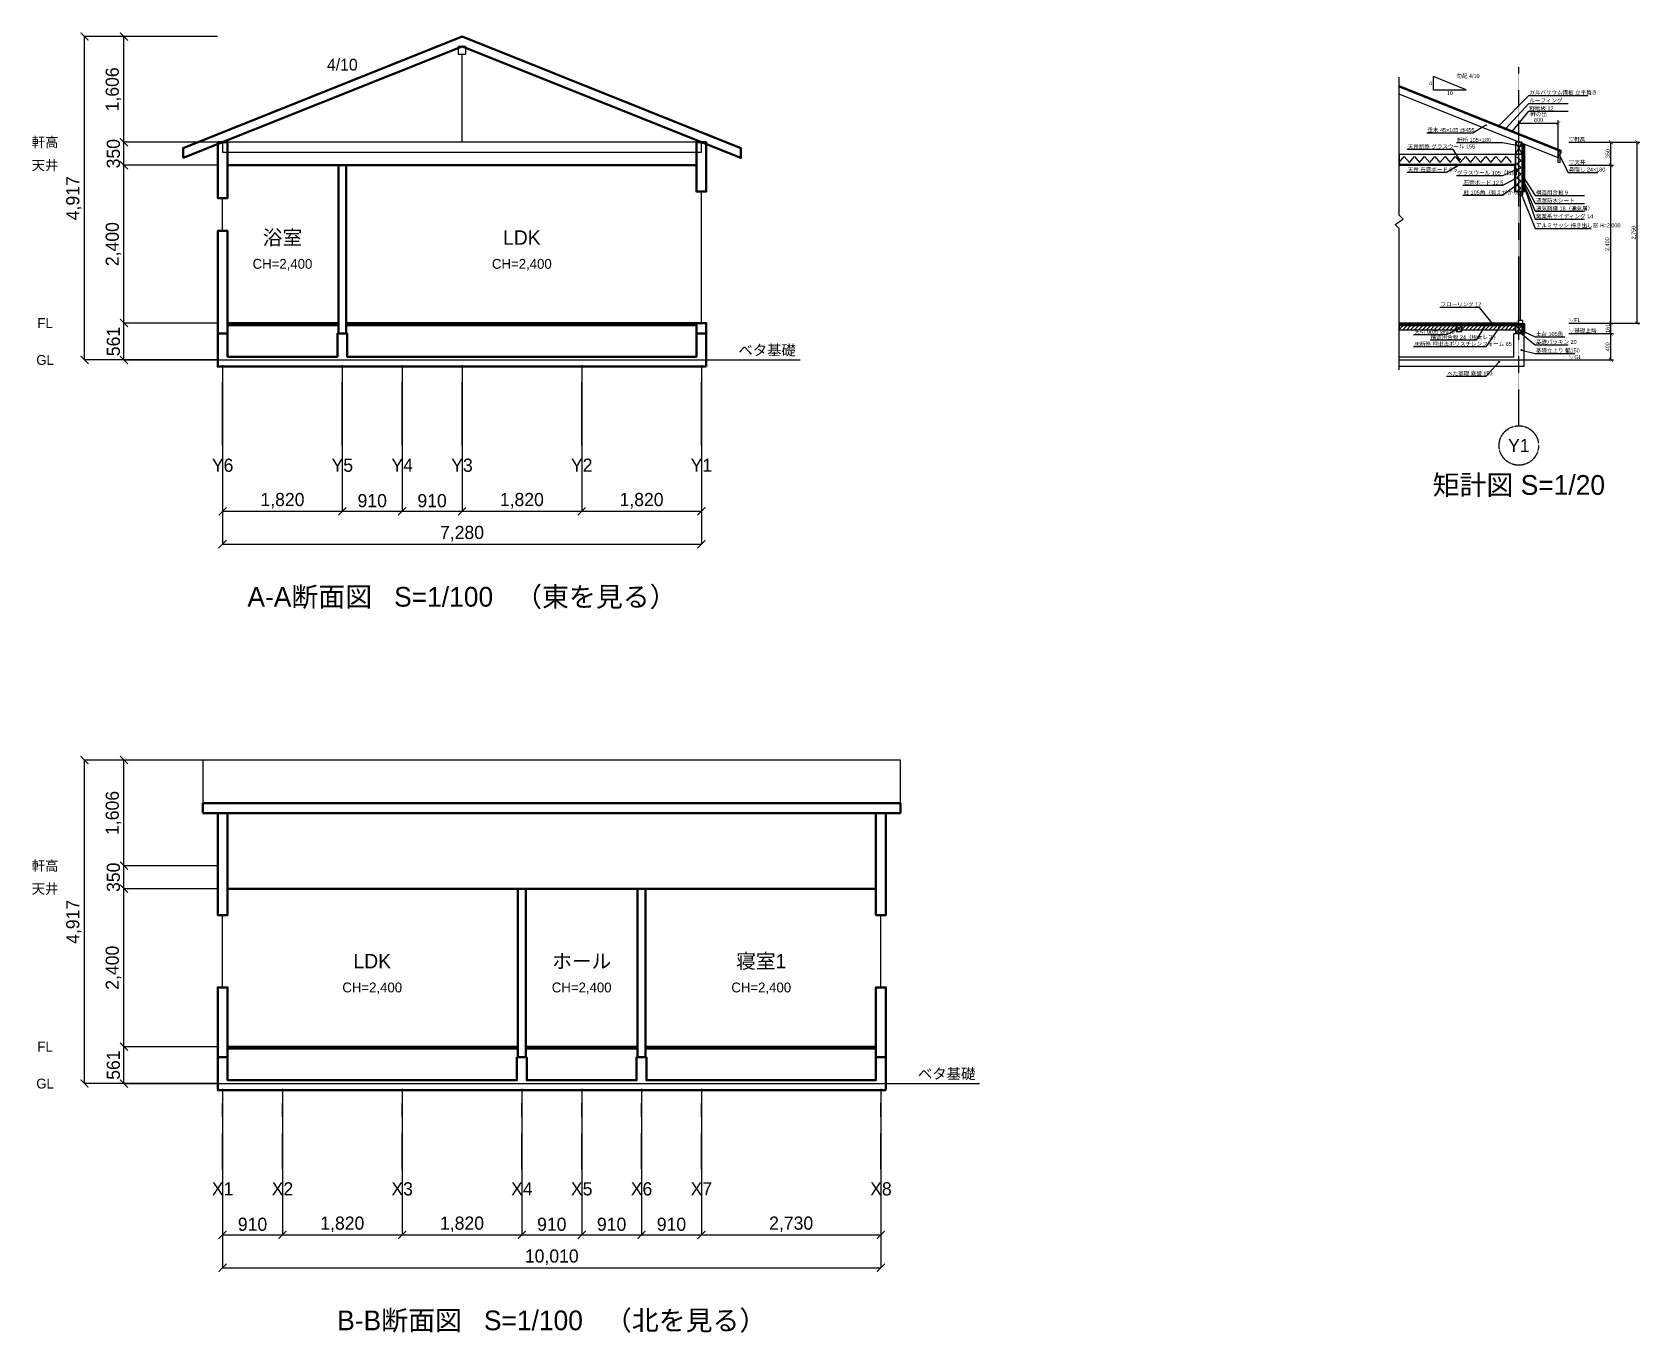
# Model space of a CAD drawing. Header units: millimetres. Extents: x -2900 to 51840, y -25289 to 10180.
# Drawn here: x 27394 to 51840, y -25289 to -5517 of the extents above; entities that cross this region are included whole.
import ezdxf
from ezdxf.enums import TextEntityAlignment as Align

# ---------------------------------------------------------------- set-up
doc = ezdxf.new("R2010")
doc.units = ezdxf.units.MM
doc.linetypes.add('CENTER', pattern=[5.08, 3.175, -0.635, 0.635, -0.635])
for name, color, linetype in [('DIM', 2, 'CONTINUOUS'), ('GRID', 1, 'CENTER'), ('KANA_CUT', 7, 'CONTINUOUS'), ('KANA_INS', 4, 'CONTINUOUS'), ('KANA_VIEW', 8, 'CONTINUOUS'), ('SECT', 7, 'CONTINUOUS'), ('SECT_VIEW', 8, 'CONTINUOUS'), ('TEXT', 7, 'CONTINUOUS')]:
    doc.layers.add(name, color=color, linetype=linetype)
doc.styles.add('kst32b', font='kst32b.lff')
doc.styles.add('OpenSansCondensed-Light', font='OpenSansCondensed-Light.ttf')
doc.dimstyles.new('EZDXF', dxfattribs={"dimtxt": 0.25, "dimasz": 0.175, "dimexe": 0.375, "dimexo": 0.125, "dimgap": 0.1, "dimtad": 1, "dimlfac": 100, "dimzin": 12, "dimdsep": 46, "dimtxsty": 'OpenSansCondensed-Light', "dimblk": 'ARCHTICK', "dimcen": 2.5, "dimazin": 3, "dimtfac": 0.5, "dimtmove": 2, "dimatfit": 3})

# ---------------------------------------------------------------- blocks, each defined once
blk = doc.blocks.new('_ARCHTICK')
at = {"color": 0, "linetype": 'BYBLOCK', "const_width": 0.15}
blk.add_lwpolyline([(-0.5, -0.5), (0.5, 0.5)], dxfattribs=at)
blk = doc.blocks.new('*D84')
for p, q in [((50760, -9939), (51440, -9939)), ((51400, -10100), (51400, -9939)), ((50760, -10100), (51440, -10100))]:
    blk.add_line(p, q)
at = {"layer": 'Defpoints'}
for p in [(50730, -9939), (50730, -10100), (51400, -10100)]:
    blk.add_point(p, dxfattribs=at)
at = {"layer": 'DIM', "xscale": 60, "yscale": 60}
for p, rotation in [((51400, -9939), 90), ((51400, -10100), 270)]:
    blk.add_blockref('_ARCHTICK', p, dxfattribs=dict(at, rotation=rotation))
at = {"layer": 'DIM', "insert": (51350, -10019.5), "char_height": 60, "attachment_point": 5, "rotation": 90, "style": 'kst32b'}
blk.add_mtext('161', dxfattribs=at)

msp = doc.modelspace()

# ---------------------------------------------------------------- linework, layer by layer
at = {"layer": 'DIM'}
for p, q in [((48700, -6392.987), (48700, -6192.987)), ((49200, -6392.987), (48700, -6192.987)), ((48700, -6392.987), (49200, -6392.987))]:
    msp.add_line(p, q, dxfattribs=at)
at = {"layer": 'GRID'}
for p, q in [((50000, -11500), (50000, -6050)), ((30290, -11800), (30290, -10800)), ((32110, -11800), (32110, -10800)), ((33020, -11800), (33020, -10800)), ((33930, -11800), (33930, -10800)), ((35750, -11800), (35750, -10800)), ((37570, -11800), (37570, -10800)), ((30290, -22800), (30290, -21800)), ((31200, -22800), (31200, -21800)), ((33020, -22800), (33020, -21800)), ((34840, -22800), (34840, -21800)), ((35750, -22800), (35750, -21800)), ((36660, -22800), (36660, -21800)), ((37570, -22800), (37570, -21800)), ((40300, -22800), (40300, -21800))]:
    msp.add_line(p, q, dxfattribs=at)
msp.add_circle((50000, -11800), 300, dxfattribs=at)
at = {"layer": 'KANA_CUT'}
for p, q in [((49947.5, -7369), (50052.5, -7189)), ((49947.5, -7189), (50052.5, -7369)), ((49045, -10065), (49135, -9975)), ((49045, -9975), (49135, -10065)), ((49947.5, -10080), (50052.5, -9975)), ((49947.5, -9975), (50052.5, -10080))]:
    msp.add_line(p, q, dxfattribs=at)
msp.add_lwpolyline([(48180, -6326.987), (50640, -7310.987), (50640, -7358.987)], dxfattribs=at)
for points in [[(50624, -7325.511), (48180, -6347.912), (48180, -6334.987), (50624, -7312.587)], [(50600, -7429), (48180, -6461), (48180, -6347.912), (50600, -7315.912)], [(49947.5, -7369), (50052.5, -7369), (50052.5, -7189), (49947.5, -7189)], [(50052.5, -7939), (50061.5, -7939), (50061.5, -7213.6), (50052.5, -7213.6)], [(50079.5, -7939), (50093.5, -7939), (50093.5, -7226.4), (50079.5, -7226.4)], [(50600, -7315.912), (50624, -7325.511), (50624, -7505.511), (50600, -7495.912)], [(48180, -7539), (49935, -7539), (49935, -7529.5), (48180, -7529.5)], [(49935, -7939), (49947.5, -7939), (49947.5, -7529.5), (49935, -7529.5)], [(49991.5, -7989), (50061.5, -7989), (50061.5, -7939), (49991.5, -7939)], [(48180, -9951), (49991.5, -9951), (49991.5, -9939), (48180, -9939)], [(48180, -9975), (50052.5, -9975), (50052.5, -9951), (48180, -9951)], [(49045, -10065), (49135, -10065), (49135, -9975), (49045, -9975)], [(49947.5, -10080), (50052.5, -10080), (50052.5, -9975), (49947.5, -9975)], [(49991.5, -9951), (50061.5, -9951), (50061.5, -9899), (49991.5, -9899)], [(50052.5, -10080), (50061.5, -10080), (50061.5, -9951), (50052.5, -9951)], [(50079.5, -10100), (50093.5, -10100), (50093.5, -9951), (50079.5, -9951)], [(50075, -10100), (50075, -10600), (48180, -10600), (48180, -10450), (49925, -10450), (49925, -10100)], [(49947.5, -10100), (50052.5, -10100), (50052.5, -10080), (49947.5, -10080)]]:
    msp.add_lwpolyline(points, close=True, dxfattribs=at)
at = {"layer": 'KANA_INS'}
for p, q in [((48180, -10035), (48240, -9975)), ((48235, -10040), (48300, -9975)), ((48295, -10040), (48360, -9975)), ((48355, -10040), (48420, -9975)), ((48415, -10040), (48480, -9975)), ((48475, -10040), (48540, -9975)), ((48535, -10040), (48600, -9975)), ((48595, -10040), (48660, -9975)), ((48655, -10040), (48720, -9975)), ((48715, -10040), (48780, -9975)), ((48775, -10040), (48840, -9975)), ((48835, -10040), (48900, -9975)), ((48895, -10040), (48960, -9975)), ((48955, -10040), (49020, -9975)), ((49015, -10040), (49045, -10010)), ((49135, -10035), (49195, -9975)), ((49190, -10040), (49255, -9975)), ((49250, -10040), (49315, -9975)), ((49310, -10040), (49375, -9975)), ((49370, -10040), (49435, -9975)), ((49430, -10040), (49495, -9975)), ((49490, -10040), (49555, -9975)), ((49550, -10040), (49615, -9975)), ((49610, -10040), (49675, -9975)), ((49670, -10040), (49735, -9975)), ((49730, -10040), (49795, -9975)), ((49790, -10040), (49855, -9975)), ((49850, -10040), (49915, -9975)), ((49910, -10040), (49947.5, -10002.5))]:
    msp.add_line(p, q, dxfattribs=at)
for points in [[(48180, -7529.5), (49947.5, -7529.5), (49947.5, -7374.5), (48180, -7374.5)], [(49947.5, -7939), (50052.5, -7939), (50052.5, -7369), (49947.5, -7369)], [(48180, -10040), (49045, -10040), (49045, -9975), (48180, -9975)], [(49135, -10040), (49947.5, -10040), (49947.5, -9975), (49135, -9975)]]:
    msp.add_lwpolyline(points, close=True, dxfattribs=at)
for points in [[(48180, -7498.5), (48257.5, -7405.5), (48335, -7498.5), (48412.5, -7405.5), (48490, -7498.5), (48567.5, -7405.5), (48645, -7498.5), (48722.5, -7405.5), (48800, -7498.5), (48877.5, -7405.5), (48955, -7498.5), (49032.5, -7405.5), (49110, -7498.5), (49187.5, -7405.5), (49265, -7498.5), (49342.5, -7405.5), (49420, -7498.5), (49497.5, -7405.5), (49575, -7498.5), (49652.5, -7405.5), (49730, -7498.5), (49807.5, -7405.5), (49885, -7498.5)], [(49968.5, -7939), (50031.5, -7886.5), (49968.5, -7834), (50031.5, -7781.5), (49968.5, -7729), (50031.5, -7676.5), (49968.5, -7624), (50031.5, -7571.5), (49968.5, -7519), (50031.5, -7466.5), (49968.5, -7414)]]:
    msp.add_lwpolyline(points, dxfattribs=at)
at = {"layer": 'KANA_VIEW'}
for p, q in [((50624, -7309.587), (48180, -6331.987)), ((50061.5, -7939), (50061.5, -7213.6)), ((50026.5, -9899), (50026.5, -7989)), ((50061.5, -10080), (50061.5, -9951)), ((48180, -10500), (51150, -10500))]:
    msp.add_line(p, q, dxfattribs=at)
msp.add_lwpolyline([(48180, -10650), (48180, -8500), (48120, -8440), (48240, -8360), (48180, -8300), (48180, -6200)], dxfattribs=at)
for points in [[(50061.5, -7939), (50079.5, -7939), (50079.5, -7220.8), (50061.5, -7220.8)], [(49947.5, -7939), (50052.5, -7939), (50052.5, -7369), (49947.5, -7369)], [(50061.5, -10100), (50079.5, -10100), (50079.5, -9951), (50061.5, -9951)]]:
    msp.add_lwpolyline(points, close=True, dxfattribs=at)
at = {"layer": 'SECT', "lineweight": 50}
for p, q in [((30365, -7539), (32050, -7539)), ((32170, -7539), (37495, -7539)), ((30365, -18539), (34780, -18539)), ((34900, -18539), (36600, -18539)), ((36720, -18539), (40225, -18539))]:
    msp.add_line(p, q, dxfattribs=at)
for points in [[(29690, -7429), (33930, -5733), (38170, -7429), (38170, -7279), (33930, -5583), (29690, -7279)], [(30215, -7189), (30365, -7189), (30365, -8039), (30215, -8039)], [(37495, -7189), (37645, -7189), (37645, -7939), (37495, -7939)], [(32170, -10100), (32170, -7539), (32050, -7539), (32050, -10100)], [(30365, -10100), (30215, -10100), (30215, -8539), (30365, -8539)], [(30365, -9969), (32050, -9969), (32050, -9939), (30365, -9939)], [(32170, -9969), (37495, -9969), (37495, -9939), (32170, -9939)], [(37645, -10100), (37495, -10100), (37495, -9939), (37645, -9939)], [(37645, -10600), (37495, -10600), (32185, -10600), (32035, -10600), (30365, -10600), (30215, -10600), (30215, -10450), (30215, -10100), (30365, -10100), (30365, -10450), (32035, -10450), (32035, -10100), (32185, -10100), (32185, -10450), (37495, -10450), (37495, -10100), (37645, -10100), (37645, -10450)], [(29990, -17389), (40600, -17389), (40600, -17239), (29990, -17239)], [(30215, -17389), (30365, -17389), (30365, -18939), (30215, -18939)], [(40225, -17389), (40375, -17389), (40375, -18939), (40225, -18939)], [(34900, -21100), (34900, -18539), (34780, -18539), (34780, -21100)], [(36720, -21100), (36720, -18539), (36600, -18539), (36600, -21100)], [(30365, -21100), (30215, -21100), (30215, -20039), (30365, -20039)], [(40375, -21100), (40225, -21100), (40225, -20039), (40375, -20039)], [(30365, -20969), (34780, -20969), (34780, -20939), (30365, -20939)], [(34900, -20969), (36600, -20969), (36600, -20939), (34900, -20939)], [(36720, -20969), (40225, -20969), (40225, -20939), (36720, -20939)], [(40375, -21600), (40225, -21600), (36735, -21600), (36585, -21600), (34915, -21600), (34765, -21600), (30365, -21600), (30215, -21600), (30215, -21450), (30215, -21100), (30365, -21100), (30365, -21450), (34765, -21450), (34765, -21100), (34915, -21100), (34915, -21450), (36585, -21450), (36585, -21100), (36735, -21100), (36735, -21450), (40225, -21450), (40225, -21100), (40375, -21100), (40375, -21450)]]:
    msp.add_lwpolyline(points, close=True, dxfattribs=at)
at = {"layer": 'SECT_VIEW'}
for p, q in [((33930, -7189), (33930, -5853)), ((30290, -8539), (30290, -8039)), ((37570, -9939), (37570, -7939)), ((28790, -10500), (39070, -10500)), ((30290, -20039), (30290, -18939)), ((40300, -20039), (40300, -18939)), ((28790, -21500), (41800, -21500))]:
    msp.add_line(p, q, dxfattribs=at)
for points in [[(33870, -5853), (33990, -5853), (33990, -5733), (33870, -5733)], [(30290, -7339), (37570, -7339), (37570, -7189), (30290, -7189)], [(29990, -17239), (40600, -17239), (40600, -16583), (29990, -16583)]]:
    msp.add_lwpolyline(points, close=True, dxfattribs=at)
at = {"layer": 'TEXT'}
for p, q in [((49700, -6934.987), (50150, -6480)), ((49800, -6979.987), (50150, -6600)), ((50150, -6480), (51050, -6480)), ((50150, -6600), (50750, -6600)), ((49900, -7028.987), (50150, -6720)), ((50150, -6720), (50750, -6720)), ((49300, -7050), (48600, -7050)), ((49500, -6933), (49300, -7050)), ((49000, -7300), (48300, -7300)), ((49100, -7450), (49000, -7300)), ((49750, -7200), (49050, -7200)), ((50020, -7250), (49750, -7200)), ((49100, -7535), (48900, -7650)), ((50612, -7380), (50750, -7650)), ((48900, -7650), (48300, -7650)), ((49750, -7700), (49050, -7700)), ((49980, -7600), (49750, -7700)), ((49941.25, -7750), (49750, -7850)), ((50057, -7700), (50250, -8000)), ((50061.5, -7760), (50250, -8120)), ((50070.5, -7820), (50250, -8240)), ((50750, -7650), (51200, -7650)), ((49750, -7850), (49150, -7850)), ((49750, -8000), (49150, -8000)), ((49960, -7850), (49750, -8000)), ((50030, -7960), (50250, -8500)), ((50086.5, -7880), (50250, -8360)), ((50250, -8000), (51000, -8000)), ((50250, -8120), (51000, -8120)), ((50250, -8240), (51000, -8240)), ((50250, -8360), (51000, -8360)), ((50250, -8500), (51100, -8500)), ((49400, -9700), (48800, -9700)), ((49600, -9945), (49400, -9700)), ((49090, -10020), (48900, -10120)), ((49500, -9963), (49350, -10200)), ((49700, -10008), (49500, -10300)), ((48900, -10120), (48400, -10120)), ((49350, -10200), (48650, -10200)), ((50000, -10030), (50250, -10150)), ((50030, -10090), (50250, -10270)), ((50250, -10150), (50700, -10150)), ((49500, -10300), (48400, -10300)), ((50040, -10350), (50250, -10400)), ((50250, -10270), (50750, -10270)), ((50250, -10400), (50850, -10400)), ((49500, -10750), (48900, -10750)), ((49700, -10530), (49500, -10750))]:
    msp.add_line(p, q, dxfattribs=at)
for centre in [(49500, -6933), (49700, -6934.987), (49800, -6979.987), (49900, -7028.987), (50020, -7250), (49100, -7450), (49100, -7535), (50612, -7380), (49941.25, -7750), (49980, -7600), (50057, -7700), (50061.5, -7760), (50070.5, -7820), (49960, -7850), (50030, -7960), (50086.5, -7880), (49090, -10020), (49500, -9963), (49600, -9945), (49700, -10008), (50000, -10030), (50030, -10090), (50040, -10350), (49700, -10530)]:
    msp.add_circle(centre, 8, dxfattribs=at)

# ---------------------------------------------------------------- texts
at = {"layer": 'GRID', "style": 'kst32b'}
for s, p in [('Y1', (50000, -11800)), ('Y6', (30290, -12100)), ('Y5', (32110, -12100)), ('Y4', (33020, -12100)), ('Y3', (33930, -12100)), ('Y2', (35750, -12100)), ('Y1', (37570, -12100)), ('X1', (30290, -23100)), ('X2', (31200, -23100)), ('X3', (33020, -23100)), ('X4', (34840, -23100)), ('X5', (35750, -23100)), ('X6', (36660, -23100)), ('X7', (37570, -23100)), ('X8', (40300, -23100))]:
    msp.add_text(s, height=200, dxfattribs=at).set_placement(p, align=Align.MIDDLE_CENTER)
at = {"layer": 'TEXT', "style": 'kst32b'}
for s, height, p in [('4/10', 180, (32110, -6011)), ('軒高', 150, (27590, -7189)), ('天井', 150, (27590, -7539)), ('浴室', 220, (31200, -8639)), ('LDK', 220, (34840, -8639)), ('CH=2,400', 150, (31200, -9039)), ('CH=2,400', 150, (34840, -9039)), ('FL', 150, (27590, -9939)), ('ベタ基礎', 160, (38570, -10350)), ('GL', 150, (27590, -10500)), ('矩計図 S=1/20', 300, (50000, -12400)), ('A-A断面図   S=1/100   （東を見る）', 300, (33930, -14100)), ('軒高', 150, (27590, -18189)), ('天井', 150, (27590, -18539)), ('LDK', 220, (32565, -19639)), ('ホール', 220, (35750, -19639)), ('寝室1', 220, (38480, -19639)), ('CH=2,400', 150, (32565, -20039)), ('CH=2,400', 150, (35750, -20039)), ('CH=2,400', 150, (38480, -20039)), ('FL', 150, (27590, -20939)), ('ベタ基礎', 160, (41300, -21350)), ('GL', 150, (27590, -21500)), ('B-B断面図   S=1/100   （北を見る）', 300, (35295, -25100))]:
    msp.add_text(s, height=height, dxfattribs=at).set_placement(p, align=Align.MIDDLE_CENTER)
msp.add_text('4', height=60, dxfattribs=at).set_placement((48680, -6292.987), align=Align.MIDDLE_RIGHT)
for s, p in [('勾配 4/10', (49050, -6212.987)), ('ルーフィング', (50160, -6585)), ('ガルバリウム鋼板 立平葺き', (50160, -6465)), ('野地板 12', (50160, -6705)), ('垂木 45×105 @455', (48610, -7035)), ('天井断熱 グラスウール 155', (48310, -7285)), ('軒桁 105×180', (49060, -7185)), ('▽軒高', (50760, -7174)), ('天井 石膏ボード 9.5', (48310, -7635)), ('▽天井', (50760, -7524)), ('鼻隠し 24×180', (50760, -7635)), ('グラスウール 105（柱間）', (49060, -7685)), ('石膏ボード 12.5', (49160, -7835)), ('柱 105角（見えがかり）', (49160, -7985)), ('構造用合板 9', (50260, -7985)), ('透湿防水シート', (50260, -8105)), ('通気胴縁 18（通気層）', (50260, -8225)), ('窯業系サイディング 14', (50260, -8345)), ('アルミサッシ 掃き出し窓 H=2,000', (50260, -8485)), ('フローリング 12', (48810, -9685)), ('▽FL', (50760, -9924)), ('▽基礎上端', (50760, -10085)), ('床断熱 押出法ポリスチレンフォーム 65', (48410, -10285)), ('大引 90角 @910', (48410, -10105)), ('構造用合板 24（根太レス）', (48660, -10185)), ('基礎パッキン 20', (50260, -10255)), ('土台 105角', (50260, -10135)), ('基礎立上り 幅150', (50260, -10385)), ('▽GL', (50760, -10485)), ('べた基礎 底盤 150', (48910, -10735))]:
    msp.add_text(s, height=60, dxfattribs=at).set_placement(p)
for s, p in [('10', (48950, -6472.987)), ('軒の出', (50300, -6795))]:
    msp.add_text(s, height=60, dxfattribs=at).set_placement(p, align=Align.CENTER)

# ---------------------------------------------------------------- dimensions: what is measured, and where the dimension line sits
at = {"layer": 'DIM'}
for base, p1, p2, text, override in [((28190, -10500), (30290, -10500), (30290, -5583), '4,917', {"dimtxt": 200, "dimasz": 120, "dimexo": 80, "dimgap": 60, "dimtad": 1, "dimdec": 0, "dimtxsty": 'kst32b'}), ((28790, -7189), (30290, -7189), (30290, -5583), '1,606', {"dimtxt": 200, "dimasz": 120, "dimexo": 80, "dimgap": 60, "dimtad": 1, "dimdec": 0, "dimtxsty": 'kst32b'}), ((28790, -7539), (30290, -7539), (30290, -7189), '350', {"dimtxt": 200, "dimasz": 120, "dimexo": 80, "dimgap": 60, "dimtad": 1, "dimdec": 0, "dimtxsty": 'kst32b'}), ((51400, -7539), (50730, -7539), (50730, -7189), '350', {"dimtxt": 60, "dimasz": 60, "dimexe": 40, "dimexo": 30, "dimgap": 20, "dimtad": 1, "dimdec": 0, "dimtxsty": 'kst32b'}), ((51800, -9939), (50730, -9939), (50730, -7189), '2,750', {"dimtxt": 60, "dimasz": 60, "dimexe": 40, "dimexo": 30, "dimgap": 20, "dimtad": 1, "dimdec": 0, "dimtxsty": 'kst32b'}), ((28790, -9939), (30290, -9939), (30290, -7539), '2,400', {"dimtxt": 200, "dimasz": 120, "dimexo": 80, "dimgap": 60, "dimtad": 1, "dimdec": 0, "dimtxsty": 'kst32b'}), ((51400, -9939), (50730, -9939), (50730, -7539), '2,400', {"dimtxt": 60, "dimasz": 60, "dimexe": 40, "dimexo": 30, "dimgap": 20, "dimtad": 1, "dimdec": 0, "dimtxsty": 'kst32b'}), ((28790, -10500), (30290, -10500), (30290, -9939), '561', {"dimtxt": 200, "dimasz": 120, "dimexo": 80, "dimgap": 60, "dimtad": 1, "dimdec": 0, "dimtxsty": 'kst32b'}), ((51400, -10500), (50730, -10500), (50730, -10100), '400', {"dimtxt": 60, "dimasz": 60, "dimexe": 40, "dimexo": 30, "dimgap": 20, "dimtad": 1, "dimdec": 0, "dimtxsty": 'kst32b'}), ((28190, -21500), (30290, -21500), (30290, -16583), '4,917', {"dimtxt": 200, "dimasz": 120, "dimexo": 80, "dimgap": 60, "dimtad": 1, "dimdec": 0, "dimtxsty": 'kst32b'}), ((28790, -18189), (30290, -18189), (30290, -16583), '1,606', {"dimtxt": 200, "dimasz": 120, "dimexo": 80, "dimgap": 60, "dimtad": 1, "dimdec": 0, "dimtxsty": 'kst32b'}), ((28790, -18539), (30290, -18539), (30290, -18189), '350', {"dimtxt": 200, "dimasz": 120, "dimexo": 80, "dimgap": 60, "dimtad": 1, "dimdec": 0, "dimtxsty": 'kst32b'}), ((28790, -20939), (30290, -20939), (30290, -18539), '2,400', {"dimtxt": 200, "dimasz": 120, "dimexo": 80, "dimgap": 60, "dimtad": 1, "dimdec": 0, "dimtxsty": 'kst32b'}), ((28790, -21500), (30290, -21500), (30290, -20939), '561', {"dimtxt": 200, "dimasz": 120, "dimexo": 80, "dimgap": 60, "dimtad": 1, "dimdec": 0, "dimtxsty": 'kst32b'})]:
    msp.add_linear_dim(base=base, p1=p1, p2=p2, angle=90, text=text, dimstyle='EZDXF', override=override, dxfattribs=at).render()
for base, p1, p2, text, override in [((50000, -6900), (50000, -7189), (50600, -7315.912), '600', {"dimtxt": 60, "dimasz": 60, "dimexe": 40, "dimexo": 30, "dimgap": 20, "dimtad": 1, "dimdec": 0, "dimtxsty": 'kst32b'}), ((30290, -12800), (30290, -10500), (32110, -10500), '1,820', {"dimtxt": 200, "dimasz": 120, "dimexo": 80, "dimgap": 60, "dimtad": 1, "dimdec": 0, "dimtxsty": 'kst32b'}), ((30290, -13300), (30290, -10500), (37570, -10500), '7,280', {"dimtxt": 200, "dimasz": 120, "dimexo": 80, "dimgap": 60, "dimtad": 1, "dimdec": 0, "dimtxsty": 'kst32b'}), ((32110, -12800), (32110, -10500), (33020, -10500), '910', {"dimtxt": 200, "dimasz": 120, "dimexo": 80, "dimgap": 60, "dimtad": 1, "dimdec": 0, "dimtxsty": 'kst32b'}), ((33020, -12800), (33020, -10500), (33930, -10500), '910', {"dimtxt": 200, "dimasz": 120, "dimexo": 80, "dimgap": 60, "dimtad": 1, "dimdec": 0, "dimtxsty": 'kst32b'}), ((33930, -12800), (33930, -10500), (35750, -10500), '1,820', {"dimtxt": 200, "dimasz": 120, "dimexo": 80, "dimgap": 60, "dimtad": 1, "dimdec": 0, "dimtxsty": 'kst32b'}), ((35750, -12800), (35750, -10500), (37570, -10500), '1,820', {"dimtxt": 200, "dimasz": 120, "dimexo": 80, "dimgap": 60, "dimtad": 1, "dimdec": 0, "dimtxsty": 'kst32b'}), ((30290, -23800), (30290, -21500), (31200, -21500), '910', {"dimtxt": 200, "dimasz": 120, "dimexo": 80, "dimgap": 60, "dimtad": 1, "dimdec": 0, "dimtxsty": 'kst32b'}), ((30290, -24300), (30290, -21500), (40300, -21500), '10,010', {"dimtxt": 200, "dimasz": 120, "dimexo": 80, "dimgap": 60, "dimtad": 1, "dimdec": 0, "dimtxsty": 'kst32b'}), ((31200, -23800), (31200, -21500), (33020, -21500), '1,820', {"dimtxt": 200, "dimasz": 120, "dimexo": 80, "dimgap": 60, "dimtad": 1, "dimdec": 0, "dimtxsty": 'kst32b'}), ((33020, -23800), (33020, -21500), (34840, -21500), '1,820', {"dimtxt": 200, "dimasz": 120, "dimexo": 80, "dimgap": 60, "dimtad": 1, "dimdec": 0, "dimtxsty": 'kst32b'}), ((34840, -23800), (34840, -21500), (35750, -21500), '910', {"dimtxt": 200, "dimasz": 120, "dimexo": 80, "dimgap": 60, "dimtad": 1, "dimdec": 0, "dimtxsty": 'kst32b'}), ((35750, -23800), (35750, -21500), (36660, -21500), '910', {"dimtxt": 200, "dimasz": 120, "dimexo": 80, "dimgap": 60, "dimtad": 1, "dimdec": 0, "dimtxsty": 'kst32b'}), ((36660, -23800), (36660, -21500), (37570, -21500), '910', {"dimtxt": 200, "dimasz": 120, "dimexo": 80, "dimgap": 60, "dimtad": 1, "dimdec": 0, "dimtxsty": 'kst32b'}), ((37570, -23800), (37570, -21500), (40300, -21500), '2,730', {"dimtxt": 200, "dimasz": 120, "dimexo": 80, "dimgap": 60, "dimtad": 1, "dimdec": 0, "dimtxsty": 'kst32b'})]:
    msp.add_linear_dim(base=base, p1=p1, p2=p2, text=text, dimstyle='EZDXF', override=override, dxfattribs=at).render()
dim = msp.add_linear_dim(base=(51400, -10100), p1=(50730, -10100), p2=(50730, -9939), angle=90, text='161', dimstyle='EZDXF', override={"dimtxt": 60, "dimasz": 60, "dimexe": 40, "dimexo": 30, "dimgap": 20, "dimtad": 1, "dimdec": 0, "dimtxsty": 'kst32b'}, dxfattribs=at)
dim.commit()
dim.dimension.update_dxf_attribs({"geometry": '*D84', "text_midpoint": (51350, -10019.5)})

doc.saveas('drawing.dxf')
